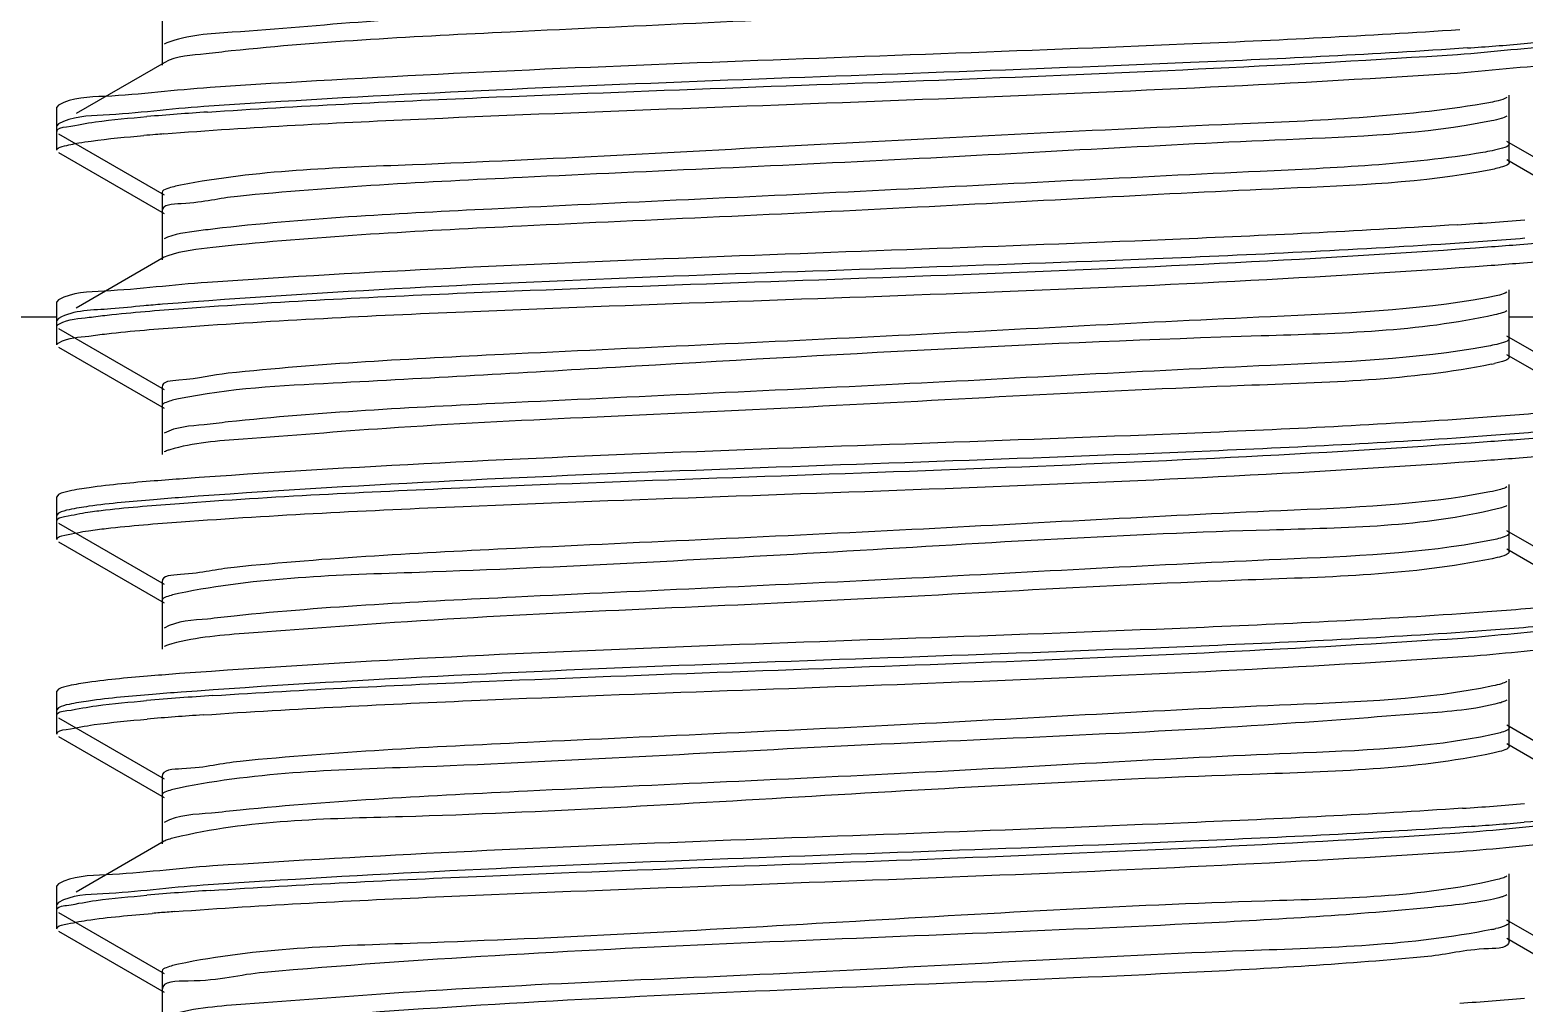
# Model space of a CAD drawing. Extents: x 1031190 to 1725648, y 733081 to 1571294.
# Drawn here: x 1133761.2 to 1133943.9, y 1253251.3 to 1253370.3 of the extents above; entities that cross this region are included whole.
import ezdxf

# ---------------------------------------------------------------- set-up
doc = ezdxf.new("R2010")
doc.units = 0
doc.header["$LTSCALE"] = 1000
doc.header["$MEASUREMENT"] = 0

msp = doc.modelspace()

# ---------------------------------------------------------------- linework, layer by layer
at = {"linetype": 'Continuous'}
for p, q in [((1133777.38, 1253374.23), (1133777.38, 1253368.28)), ((1133777.38, 1253371.96), (1133777.38, 1253366)), ((1133777.96, 1253368.73), (1133777.64, 1253368.58)), ((1133777.64, 1253366.3), (1133766.88, 1253360.08)), ((1133942.1, 1253356.37), (1133942.1, 1253362.33)), ((1133764.71, 1253361.1), (1133764.49, 1253360.84)), ((1133764.49, 1253357.86), (1133764.49, 1253360.84)), ((1133764.49, 1253357.86), (1133764.49, 1253360.84)), ((1133764.71, 1253358.82), (1133764.49, 1253358.56)), ((1133764.49, 1253355.58), (1133764.49, 1253358.56)), ((1133764.49, 1253355.58), (1133764.49, 1253358.56)), ((1133942.1, 1253354.1), (1133942.1, 1253360.05)), ((1133764.71, 1253357.6), (1133777.64, 1253350.12)), ((1133954.76, 1253349.19), (1133941.84, 1253356.68)), ((1133764.71, 1253355.32), (1133777.64, 1253347.84)), ((1133954.76, 1253346.92), (1133941.84, 1253354.4)), ((1133777.38, 1253350.42), (1133777.38, 1253344.47)), ((1133777.38, 1253348.14), (1133777.38, 1253342.19)), ((1133778.03, 1253344.94), (1133777.64, 1253344.77)), ((1133777.64, 1253342.49), (1133766.88, 1253336.26)), ((1133778.07, 1253342.68), (1133777.64, 1253342.49)), ((1133942.1, 1253332.56), (1133942.1, 1253338.51)), ((1133764.71, 1253337.29), (1133764.49, 1253337.03)), ((1133764.49, 1253334.05), (1133764.49, 1253337.03)), ((1133764.49, 1253334.05), (1133764.49, 1253337.03)), ((1133764.49, 1253335.18), (1133615.66, 1253335.18)), ((1133764.71, 1253335.01), (1133764.49, 1253334.75)), ((1133764.49, 1253331.77), (1133764.49, 1253334.75)), ((1133764.49, 1253331.77), (1133764.49, 1253334.75)), ((1133942.1, 1253330.28), (1133942.1, 1253336.24)), ((1134103.82, 1253335.18), (1133942.1, 1253335.18)), ((1133764.71, 1253333.79), (1133777.64, 1253326.31)), ((1133954.76, 1253325.38), (1133941.84, 1253332.86)), ((1133764.71, 1253331.51), (1133777.64, 1253324.03)), ((1133954.76, 1253323.1), (1133941.84, 1253330.58)), ((1133777.38, 1253326.61), (1133777.38, 1253320.66)), ((1133777.38, 1253324.33), (1133777.38, 1253318.38)), ((1133942.1, 1253308.75), (1133942.1, 1253314.7)), ((1133764.71, 1253313.47), (1133764.49, 1253313.21)), ((1133764.49, 1253310.24), (1133764.49, 1253313.21)), ((1133764.49, 1253310.24), (1133764.49, 1253313.21)), ((1133764.71, 1253311.2), (1133764.49, 1253310.94)), ((1133764.49, 1253307.96), (1133764.49, 1253310.94)), ((1133764.49, 1253307.96), (1133764.49, 1253310.94)), ((1133942.1, 1253306.47), (1133942.1, 1253312.42)), ((1133764.71, 1253309.98), (1133777.64, 1253302.49)), ((1133954.76, 1253301.57), (1133941.84, 1253309.05)), ((1133764.71, 1253307.7), (1133777.64, 1253300.22)), ((1133940.65, 1253305.76), (1133940.04, 1253305.62)), ((1133954.76, 1253299.29), (1133941.84, 1253306.77)), ((1133777.38, 1253302.8), (1133777.38, 1253296.84)), ((1133777.38, 1253300.52), (1133777.38, 1253294.56)), ((1133942.1, 1253284.94), (1133942.1, 1253290.89)), ((1133764.71, 1253289.66), (1133764.49, 1253289.4)), ((1133764.49, 1253286.42), (1133764.49, 1253289.4)), ((1133764.49, 1253286.42), (1133764.49, 1253289.4)), ((1133764.71, 1253287.38), (1133764.49, 1253287.12)), ((1133764.49, 1253284.15), (1133764.49, 1253287.12)), ((1133764.49, 1253284.15), (1133764.49, 1253287.12)), ((1133942.1, 1253282.66), (1133942.1, 1253288.61)), ((1133764.71, 1253286.16), (1133777.64, 1253278.68)), ((1133764.71, 1253283.88), (1133777.64, 1253276.4)), ((1133954.76, 1253277.76), (1133941.84, 1253285.24)), ((1133940.94, 1253282.02), (1133940.09, 1253281.82)), ((1133954.76, 1253275.48), (1133941.84, 1253282.96)), ((1133777.38, 1253278.98), (1133777.38, 1253273.03)), ((1133777.38, 1253276.7), (1133777.38, 1253270.75)), ((1133777.64, 1253271.05), (1133766.88, 1253264.83)), ((1133942.1, 1253261.12), (1133942.1, 1253267.08)), ((1133764.71, 1253265.85), (1133764.49, 1253265.59)), ((1133764.49, 1253262.61), (1133764.49, 1253265.59)), ((1133764.49, 1253262.61), (1133764.49, 1253265.59)), ((1133764.71, 1253263.57), (1133764.49, 1253263.31)), ((1133942.1, 1253258.84), (1133942.1, 1253264.8)), ((1133764.49, 1253260.33), (1133764.49, 1253263.31)), ((1133764.49, 1253260.33), (1133764.49, 1253263.31)), ((1133764.71, 1253262.35), (1133777.64, 1253254.87)), ((1133764.71, 1253260.07), (1133777.64, 1253252.59)), ((1133954.76, 1253253.94), (1133941.84, 1253261.42)), ((1133954.76, 1253251.66), (1133941.84, 1253259.15)), ((1133777.38, 1253255.17), (1133777.38, 1253249.22)), ((1133777.38, 1253252.89), (1133777.38, 1253246.94))]:
    msp.add_line(p, q, dxfattribs=at)
for centre, radius, start, end in [((1133909.63, 1253776.83), 409.64, 273.8317, 274.8033), ((1133810.48, 1252943.52), 417.65, 93.7819, 94.8008), ((1133799.99, 1253070.1), 288.36, 94.6548, 94.9427), ((1133804.24, 1253018.07), 340.57, 94.4875, 94.6577), ((1133907.99, 1253776.04), 430.46, 273.7005, 274.7995), ((1133801.39, 1253032.66), 305.03, 94.5049, 94.936), ((1133936.04, 1253348.77), 19.75, 281.4586, 282.5217), ((1133811.33, 1252861.33), 428.44, 93.7138, 94.7991), ((1133809.72, 1252879.32), 408.11, 93.8416, 94.804), ((1133908.8, 1253694.32), 420.14, 273.7655, 274.8009), ((1133909.73, 1253680.38), 408.44, 273.8398, 274.8035), ((1133810.92, 1252842.7), 423.24, 93.7464, 94.7999), ((1133804.2, 1252923.92), 339.47, 94.4273, 94.7392), ((1133808.75, 1252865.57), 397.99, 94.2964, 94.4317), ((1133936.32, 1253278.28), 18.39, 281.5273, 283.0317), ((1133908.39, 1253675.71), 425.36, 273.7325, 274.8002)]:
    msp.add_arc(centre, radius, start, end, dxfattribs=at)
for points, knots in [([(1133938.42, 1253379.05), (1133927.58, 1253377.36), (1133898.76, 1253376.28), (1133861.09, 1253374.29), (1133826.69, 1253372.66), (1133804.49, 1253371.63), (1133788.82, 1253370.14), (1133780.48, 1253369.7), (1133777.96, 1253368.73)], [0, 0, 0, 0, 0.204799, 0.536352, 0.704101, 0.847377, 0.949834, 1, 1, 1, 1]), ([(1133939.57, 1253376.97), (1133931.04, 1253375.37), (1133907.14, 1253374.48), (1133867.32, 1253372.2), (1133824.69, 1253370.32), (1133797.17, 1253368.92), (1133785.84, 1253367.74)], [0, 0, 0, 0, 0.169059, 0.463606, 0.77817, 1, 1, 1, 1]), ([(1133936.07, 1253370.32), (1133924.85, 1253369.57), (1133873.91, 1253367.13), (1133822.91, 1253365.91), (1133783.25, 1253363.26)], [0, 0, 0, 0, 0.220558, 1, 1, 1, 1]), ([(1133935.77, 1253367.32), (1133940.17, 1253367.61), (1133946.33, 1253368.46), (1133953.05, 1253368.53), (1133954.76, 1253369.51)], [0, 0, 0, 0, 0.69148, 1, 1, 1, 1]), ([(1133785.84, 1253367.74), (1133784.81, 1253367.63), (1133782.09, 1253367.23), (1133779.14, 1253367.18), (1133777.64, 1253366.3)], [0, 0, 0, 0, 0.374179, 1, 1, 1, 1]), ([(1133937.01, 1253368.1), (1133925.73, 1253367.33), (1133874.22, 1253364.85), (1133822.65, 1253363.66), (1133782.48, 1253360.93)], [0, 0, 0, 0, 0.219186, 1, 1, 1, 1]), ([(1133782.93, 1253360.26), (1133794.07, 1253361.01), (1133845.02, 1253363.46), (1133896.03, 1253364.69), (1133935.77, 1253367.32)], [0, 0, 0, 0, 0.219018, 1, 1, 1, 1]), ([(1133934.88, 1253364.98), (1133939.49, 1253365.28), (1133945.93, 1253366.17), (1133952.98, 1253366.21), (1133954.76, 1253367.23)], [0, 0, 0, 0, 0.692236, 1, 1, 1, 1]), ([(1133777.6, 1253357.6), (1133788.3, 1253358.44), (1133840.73, 1253361.04), (1133893.21, 1253362.29), (1133934.88, 1253364.98)], [0, 0, 0, 0, 0.204514, 1, 1, 1, 1]), ([(1133783.25, 1253363.26), (1133778.96, 1253362.97), (1133772.95, 1253362.14), (1133766.38, 1253362.06), (1133764.72, 1253361.1)], [0, 0, 0, 0, 0.691063, 1, 1, 1, 1]), ([(1133941.84, 1253362.03), (1133941.51, 1253361.84), (1133940.52, 1253361.57), (1133939.53, 1253361.37), (1133938.9, 1253361.27)], [0, 0, 0, 0, 0.371353, 1, 1, 1, 1]), ([(1133782.48, 1253360.93), (1133778.37, 1253360.65), (1133772.6, 1253359.85), (1133766.32, 1253359.74), (1133764.72, 1253358.82)], [0, 0, 0, 0, 0.690332, 1, 1, 1, 1]), ([(1133938.9, 1253361.27), (1133928.89, 1253359.6), (1133901.76, 1253358.57), (1133858.14, 1253356.35), (1133815.23, 1253353.92), (1133788.96, 1253353.15), (1133779.64, 1253351.31)], [0, 0, 0, 0, 0.190819, 0.5086, 0.821571, 1, 1, 1, 1]), ([(1133764.49, 1253357.86), (1133764.49, 1253358.31), (1133766.85, 1253358.59), (1133768.04, 1253358.91), (1133769.23, 1253359.06)], [0, 0, 0, 0, 0.27103, 1, 1, 1, 1]), ([(1133939.96, 1253359.18), (1133931.73, 1253357.51), (1133908.22, 1253356.74), (1133868.78, 1253354.37), (1133825.97, 1253352.53), (1133798.16, 1253351.11), (1133786.59, 1253349.95)], [0, 0, 0, 0, 0.163938, 0.456535, 0.773032, 1, 1, 1, 1]), ([(1133941.84, 1253359.75), (1133941.62, 1253359.62), (1133940.99, 1253359.41), (1133940.35, 1253359.26), (1133939.96, 1253359.18)], [0, 0, 0, 0, 0.390278, 1, 1, 1, 1]), ([(1133767.19, 1253356.49), (1133767.69, 1253356.57), (1133770.33, 1253356.96), (1133772.99, 1253357.21), (1133775.14, 1253357.39)], [0, 0, 0, 0, 0.190856, 1, 1, 1, 1]), ([(1133764.49, 1253355.58), (1133764.49, 1253355.86), (1133765.76, 1253356.2), (1133766.51, 1253356.37), (1133767.19, 1253356.49)], [0, 0, 0, 0, 0.282056, 1, 1, 1, 1]), ([(1133938.9, 1253355.31), (1133929.91, 1253353.82), (1133905.42, 1253352.78), (1133865.05, 1253350.6), (1133822.72, 1253348.67), (1133795.69, 1253347.3), (1133784.74, 1253346.08)], [0, 0, 0, 0, 0.176994, 0.474556, 0.786113, 1, 1, 1, 1]), ([(1133942.1, 1253356.37), (1133942.1, 1253356.05), (1133940.58, 1253355.66), (1133939.7, 1253355.45), (1133938.9, 1253355.31)], [0, 0, 0, 0, 0.282326, 1, 1, 1, 1]), ([(1133939.87, 1253353.21), (1133931.59, 1253351.56), (1133908.05, 1253350.76), (1133868.6, 1253348.42), (1133825.88, 1253346.58), (1133798.13, 1253345.15), (1133786.59, 1253344)], [0, 0, 0, 0, 0.164905, 0.457517, 0.773479, 1, 1, 1, 1]), ([(1133942.1, 1253354.1), (1133942.1, 1253353.86), (1133941.09, 1253353.47), (1133940.43, 1253353.32), (1133939.87, 1253353.21)], [0, 0, 0, 0, 0.292289, 1, 1, 1, 1]), ([(1133779.64, 1253351.31), (1133779.07, 1253351.2), (1133778.41, 1253351.05), (1133777.38, 1253350.66), (1133777.38, 1253350.42)], [0, 0, 0, 0, 0.708966, 1, 1, 1, 1]), ([(1133786.59, 1253349.95), (1133784.29, 1253349.72), (1133782.13, 1253349.02), (1133777.37, 1253348.98), (1133777.38, 1253348.14)], [0, 0, 0, 0, 0.733597, 1, 1, 1, 1]), ([(1133784.74, 1253346.08), (1133783.96, 1253346), (1133781.72, 1253345.7), (1133779.42, 1253345.46), (1133778.03, 1253344.94)], [0, 0, 0, 0, 0.346189, 1, 1, 1, 1]), ([(1133935.77, 1253346.48), (1133924.5, 1253345.74), (1133873.55, 1253343.3), (1133822.54, 1253342.09), (1133782.93, 1253339.42)], [0, 0, 0, 0, 0.221566, 1, 1, 1, 1]), ([(1133934.88, 1253344.15), (1133922.81, 1253343.37), (1133870.33, 1253340.86), (1133817.76, 1253339.93), (1133777.43, 1253336.75)], [0, 0, 0, 0, 0.230084, 1, 1, 1, 1]), ([(1133786.59, 1253344), (1133785.59, 1253343.9), (1133782.74, 1253343.56), (1133779.83, 1253343.31), (1133778.07, 1253342.68)], [0, 0, 0, 0, 0.349753, 1, 1, 1, 1]), ([(1133779.96, 1253336.24), (1133791.48, 1253337.08), (1133844.81, 1253339.68), (1133898.22, 1253340.72), (1133939.95, 1253343.8)], [0, 0, 0, 0, 0.216266, 1, 1, 1, 1]), ([(1133939.95, 1253343.8), (1133941.1, 1253343.88), (1133944.84, 1253344.18), (1133948.58, 1253344.51), (1133951.15, 1253344.88)], [0, 0, 0, 0, 0.307531, 1, 1, 1, 1]), ([(1133939.91, 1253341.52), (1133941.06, 1253341.6), (1133944.81, 1253341.9), (1133948.56, 1253342.23), (1133951.14, 1253342.6)], [0, 0, 0, 0, 0.307522, 1, 1, 1, 1]), ([(1133779.83, 1253333.95), (1133791.33, 1253334.79), (1133844.69, 1253337.39), (1133898.13, 1253338.44), (1133939.91, 1253341.52)], [0, 0, 0, 0, 0.215878, 1, 1, 1, 1]), ([(1133782.93, 1253339.42), (1133778.71, 1253339.14), (1133772.8, 1253338.32), (1133766.36, 1253338.23), (1133764.72, 1253337.29)], [0, 0, 0, 0, 0.690751, 1, 1, 1, 1]), ([(1133775.14, 1253336.56), (1133773.8, 1253336.44), (1133770.37, 1253335.98), (1133766.59, 1253336.09), (1133764.71, 1253335.01)], [0, 0, 0, 0, 0.38257, 1, 1, 1, 1]), ([(1133939.34, 1253337.53), (1133930.64, 1253335.97), (1133906.53, 1253335.03), (1133866.51, 1253332.78), (1133823.98, 1253330.88), (1133796.63, 1253329.49), (1133785.44, 1253328.3)], [0, 0, 0, 0, 0.171902, 0.467529, 0.781017, 1, 1, 1, 1]), ([(1133941.84, 1253338.21), (1133941.55, 1253338.05), (1133940.71, 1253337.8), (1133939.87, 1253337.63), (1133939.34, 1253337.53)], [0, 0, 0, 0, 0.37809, 1, 1, 1, 1]), ([(1133764.49, 1253334.05), (1133764.49, 1253334.17), (1133765.9, 1253335.06), (1133767.2, 1253334.97), (1133768.45, 1253335.15)], [0, 0, 0, 0, 0.088842, 1, 1, 1, 1]), ([(1133768.45, 1253335.15), (1133769.18, 1253335.25), (1133773.01, 1253335.71), (1133776.85, 1253336.01), (1133779.96, 1253336.24)], [0, 0, 0, 0, 0.19158, 1, 1, 1, 1]), ([(1133940.32, 1253335.45), (1133931, 1253333.37), (1133894.83, 1253332.61), (1133847.61, 1253329.89), (1133803.52, 1253327.31), (1133785.58, 1253326.47), (1133779.37, 1253325.16)], [0, 0, 0, 0, 0.17752, 0.667782, 0.88196, 1, 1, 1, 1]), ([(1133941.84, 1253335.93), (1133941.65, 1253335.83), (1133941.15, 1253335.65), (1133940.63, 1253335.52), (1133940.32, 1253335.45)], [0, 0, 0, 0, 0.399432, 1, 1, 1, 1]), ([(1133764.49, 1253331.77), (1133764.49, 1253331.89), (1133765.89, 1253332.78), (1133767.17, 1253332.69), (1133768.42, 1253332.86)], [0, 0, 0, 0, 0.089015, 1, 1, 1, 1]), ([(1133768.42, 1253332.86), (1133769.14, 1253332.97), (1133772.94, 1253333.43), (1133776.75, 1253333.73), (1133779.83, 1253333.95)], [0, 0, 0, 0, 0.191545, 1, 1, 1, 1]), ([(1133939.34, 1253331.58), (1133930.64, 1253330.02), (1133906.53, 1253329.07), (1133866.51, 1253326.83), (1133823.98, 1253324.93), (1133796.63, 1253323.54), (1133785.44, 1253322.35)], [0, 0, 0, 0, 0.171902, 0.467529, 0.781017, 1, 1, 1, 1]), ([(1133942.1, 1253332.56), (1133942.1, 1253332.28), (1133940.82, 1253331.88), (1133940.04, 1253331.7), (1133939.34, 1253331.58)], [0, 0, 0, 0, 0.286129, 1, 1, 1, 1]), ([(1133939.96, 1253329.42), (1133930.03, 1253327.4), (1133901.98, 1253326.76), (1133865.02, 1253324.51), (1133830.05, 1253322.94), (1133806.92, 1253321.83), (1133790.15, 1253320.42), (1133781.19, 1253319.83), (1133778.3, 1253318.94)], [0, 0, 0, 0, 0.187537, 0.516126, 0.6871, 0.835564, 0.944057, 1, 1, 1, 1]), ([(1133942.1, 1253330.28), (1133942.1, 1253330.08), (1133941.32, 1253329.72), (1133940.77, 1253329.59), (1133940.32, 1253329.49)], [0, 0, 0, 0, 0.300005, 1, 1, 1, 1]), ([(1133785.44, 1253328.3), (1133783.43, 1253328.08), (1133781.51, 1253327.49), (1133777.37, 1253327.35), (1133777.38, 1253326.61)], [0, 0, 0, 0, 0.733399, 1, 1, 1, 1]), ([(1133779.37, 1253325.16), (1133778.86, 1253325.06), (1133778.26, 1253324.92), (1133777.38, 1253324.55), (1133777.38, 1253324.33)], [0, 0, 0, 0, 0.704879, 1, 1, 1, 1]), ([(1133951.15, 1253324.04), (1133950.44, 1253323.94), (1133946.72, 1253323.48), (1133942.97, 1253323.18), (1133939.95, 1253322.96)], [0, 0, 0, 0, 0.191299, 1, 1, 1, 1]), ([(1133785.44, 1253322.35), (1133784.46, 1253322.24), (1133781.88, 1253321.86), (1133779.07, 1253321.79), (1133777.64, 1253320.96)], [0, 0, 0, 0, 0.373077, 1, 1, 1, 1]), ([(1133939.95, 1253322.96), (1133928.52, 1253322.12), (1133875.19, 1253319.52), (1133821.78, 1253318.45), (1133779.96, 1253315.4)], [0, 0, 0, 0, 0.214619, 1, 1, 1, 1]), ([(1133939.91, 1253320.68), (1133928.46, 1253319.84), (1133875.1, 1253317.23), (1133821.66, 1253316.17), (1133779.83, 1253313.12)], [0, 0, 0, 0, 0.214875, 1, 1, 1, 1]), ([(1133939.42, 1253319.95), (1133940.61, 1253320.03), (1133944.48, 1253320.33), (1133948.35, 1253320.67), (1133951.01, 1253321.04)], [0, 0, 0, 0, 0.307277, 1, 1, 1, 1]), ([(1133951.14, 1253321.76), (1133950.43, 1253321.66), (1133946.7, 1253321.2), (1133942.94, 1253320.9), (1133939.91, 1253320.68)], [0, 0, 0, 0, 0.191309, 1, 1, 1, 1]), ([(1133778.3, 1253318.94), (1133778.17, 1253318.9), (1133777.94, 1253318.83), (1133777.73, 1253318.73), (1133777.64, 1253318.68)], [0, 0, 0, 0, 0.565784, 1, 1, 1, 1]), ([(1133779.5, 1253312.39), (1133790.92, 1253313.24), (1133844.23, 1253315.84), (1133897.61, 1253316.91), (1133939.42, 1253319.95)], [0, 0, 0, 0, 0.214433, 1, 1, 1, 1]), ([(1133939.86, 1253317.7), (1133941.02, 1253317.78), (1133944.78, 1253318.08), (1133948.54, 1253318.42), (1133951.13, 1253318.78)], [0, 0, 0, 0, 0.307507, 1, 1, 1, 1]), ([(1133779.7, 1253310.13), (1133791.19, 1253310.97), (1133844.58, 1253313.58), (1133898.04, 1253314.62), (1133939.86, 1253317.7)], [0, 0, 0, 0, 0.215487, 1, 1, 1, 1]), ([(1133779.96, 1253315.4), (1133778.78, 1253315.32), (1133774.94, 1253315.02), (1133771.1, 1253314.68), (1133768.45, 1253314.31)], [0, 0, 0, 0, 0.307204, 1, 1, 1, 1]), ([(1133768.45, 1253314.31), (1133767.64, 1253314.2), (1133766.39, 1253313.98), (1133765.11, 1253313.7), (1133764.71, 1253313.47)], [0, 0, 0, 0, 0.644191, 1, 1, 1, 1]), ([(1133779.83, 1253313.12), (1133778.66, 1253313.03), (1133774.85, 1253312.73), (1133771.04, 1253312.4), (1133768.42, 1253312.03)], [0, 0, 0, 0, 0.307253, 1, 1, 1, 1]), ([(1133939.75, 1253313.79), (1133931.35, 1253312.16), (1133907.63, 1253311.33), (1133867.97, 1253309.01), (1133825.26, 1253307.15), (1133797.61, 1253305.73), (1133786.17, 1253304.56)], [0, 0, 0, 0, 0.166793, 0.460477, 0.775901, 1, 1, 1, 1]), ([(1133941.84, 1253314.4), (1133941.59, 1253314.26), (1133940.89, 1253314.04), (1133940.19, 1253313.88), (1133939.75, 1253313.79)], [0, 0, 0, 0, 0.385626, 1, 1, 1, 1]), ([(1133764.49, 1253310.24), (1133764.49, 1253310.61), (1133766.36, 1253310.92), (1133767.35, 1253311.18), (1133768.31, 1253311.32)], [0, 0, 0, 0, 0.274668, 1, 1, 1, 1]), ([(1133768.42, 1253312.03), (1133767.61, 1253311.91), (1133766.37, 1253311.7), (1133765.11, 1253311.42), (1133764.71, 1253311.2)], [0, 0, 0, 0, 0.643834, 1, 1, 1, 1]), ([(1133768.31, 1253311.32), (1133769.02, 1253311.42), (1133772.74, 1253311.87), (1133776.48, 1253312.17), (1133779.5, 1253312.39)], [0, 0, 0, 0, 0.191269, 1, 1, 1, 1]), ([(1133940.65, 1253311.71), (1133931.59, 1253309.48), (1133904.73, 1253309.22), (1133860.94, 1253306.45), (1133816.52, 1253304.01), (1133789.04, 1253303.37), (1133779.39, 1253301.36)], [0, 0, 0, 0, 0.173176, 0.493211, 0.817077, 1, 1, 1, 1]), ([(1133941.84, 1253312.12), (1133941.69, 1253312.04), (1133941.29, 1253311.88), (1133940.89, 1253311.77), (1133940.65, 1253311.71)], [0, 0, 0, 0, 0.409846, 1, 1, 1, 1]), ([(1133764.49, 1253307.96), (1133764.49, 1253308.33), (1133766.4, 1253308.65), (1133767.4, 1253308.91), (1133768.38, 1253309.05)], [0, 0, 0, 0, 0.274365, 1, 1, 1, 1]), ([(1133768.38, 1253309.05), (1133769.1, 1253309.15), (1133772.86, 1253309.61), (1133776.64, 1253309.91), (1133779.7, 1253310.13)], [0, 0, 0, 0, 0.191422, 1, 1, 1, 1]), ([(1133939.75, 1253307.84), (1133931.35, 1253306.21), (1133907.63, 1253305.37), (1133867.97, 1253303.05), (1133825.26, 1253301.19), (1133797.61, 1253299.78), (1133786.17, 1253298.61)], [0, 0, 0, 0, 0.166793, 0.460477, 0.775901, 1, 1, 1, 1]), ([(1133942.1, 1253308.75), (1133942.1, 1253308.5), (1133941.03, 1253308.11), (1133940.34, 1253307.96), (1133939.75, 1253307.84)], [0, 0, 0, 0, 0.290766, 1, 1, 1, 1]), ([(1133940.04, 1253305.62), (1133930.26, 1253303.6), (1133902.5, 1253303), (1133857.89, 1253300.19), (1133817.02, 1253298.75), (1133790.79, 1253296.71), (1133781.62, 1253296.04), (1133778.56, 1253295.21)], [0, 0, 0, 0, 0.184985, 0.511081, 0.830893, 0.941203, 1, 1, 1, 1]), ([(1133942.1, 1253306.47), (1133942.1, 1253306.3), (1133941.49, 1253305.96), (1133941.02, 1253305.85), (1133940.65, 1253305.76)], [0, 0, 0, 0, 0.307791, 1, 1, 1, 1]), ([(1133786.17, 1253304.56), (1133783.98, 1253304.34), (1133781.9, 1253303.68), (1133777.37, 1253303.59), (1133777.38, 1253302.8)], [0, 0, 0, 0, 0.734217, 1, 1, 1, 1]), ([(1133779.39, 1253301.36), (1133778.88, 1253301.25), (1133778.28, 1253301.11), (1133777.38, 1253300.74), (1133777.38, 1253300.52)], [0, 0, 0, 0, 0.705094, 1, 1, 1, 1]), ([(1133951.01, 1253300.21), (1133950.27, 1253300.11), (1133946.42, 1253299.64), (1133942.55, 1253299.34), (1133939.42, 1253299.11)], [0, 0, 0, 0, 0.191493, 1, 1, 1, 1]), ([(1133786.17, 1253298.61), (1133785.09, 1253298.5), (1133782.27, 1253298.09), (1133779.2, 1253298.05), (1133777.64, 1253297.14)], [0, 0, 0, 0, 0.375015, 1, 1, 1, 1]), ([(1133939.42, 1253299.11), (1133927.9, 1253298.27), (1133874.59, 1253295.68), (1133821.2, 1253294.64), (1133779.5, 1253291.56)], [0, 0, 0, 0, 0.21655, 1, 1, 1, 1]), ([(1133936.4, 1253295.92), (1133940.65, 1253296.21), (1133946.61, 1253297.03), (1133953.11, 1253297.12), (1133954.76, 1253298.07)], [0, 0, 0, 0, 0.690888, 1, 1, 1, 1]), ([(1133939.86, 1253296.86), (1133928.39, 1253296.02), (1133875, 1253293.42), (1133821.54, 1253292.36), (1133779.7, 1253289.29)], [0, 0, 0, 0, 0.215154, 1, 1, 1, 1]), ([(1133951.13, 1253297.95), (1133950.42, 1253297.85), (1133946.67, 1253297.39), (1133942.9, 1253297.09), (1133939.86, 1253296.86)], [0, 0, 0, 0, 0.191315, 1, 1, 1, 1]), ([(1133778.56, 1253295.21), (1133778.38, 1253295.16), (1133778.06, 1253295.06), (1133777.76, 1253294.93), (1133777.64, 1253294.87)], [0, 0, 0, 0, 0.579307, 1, 1, 1, 1]), ([(1133783.58, 1253288.87), (1133794.83, 1253289.61), (1133845.77, 1253292.05), (1133896.77, 1253293.27), (1133936.4, 1253295.92)], [0, 0, 0, 0, 0.221116, 1, 1, 1, 1]), ([(1133937.08, 1253293.69), (1133941.17, 1253293.97), (1133946.91, 1253294.76), (1133953.17, 1253294.87), (1133954.76, 1253295.79)], [0, 0, 0, 0, 0.690218, 1, 1, 1, 1]), ([(1133782.38, 1253286.51), (1133793.66, 1253287.28), (1133845.23, 1253289.76), (1133896.86, 1253290.95), (1133937.08, 1253293.69)], [0, 0, 0, 0, 0.219072, 1, 1, 1, 1]), ([(1133779.5, 1253291.56), (1133778.35, 1253291.47), (1133774.62, 1253291.18), (1133770.88, 1253290.84), (1133768.31, 1253290.48)], [0, 0, 0, 0, 0.307563, 1, 1, 1, 1]), ([(1133768.31, 1253290.48), (1133767.53, 1253290.37), (1133766.33, 1253290.16), (1133765.1, 1253289.88), (1133764.71, 1253289.66)], [0, 0, 0, 0, 0.642717, 1, 1, 1, 1]), ([(1133779.7, 1253289.29), (1133778.54, 1253289.21), (1133774.76, 1253288.91), (1133770.98, 1253288.58), (1133768.38, 1253288.21)], [0, 0, 0, 0, 0.30739, 1, 1, 1, 1]), ([(1133940.13, 1253290.06), (1133932.03, 1253288.35), (1133908.69, 1253287.63), (1133869.42, 1253285.23), (1133826.54, 1253283.41), (1133798.6, 1253281.98), (1133786.93, 1253280.83)], [0, 0, 0, 0, 0.161662, 0.453393, 0.770761, 1, 1, 1, 1]), ([(1133941.84, 1253290.59), (1133941.63, 1253290.47), (1133941.06, 1253290.27), (1133940.48, 1253290.13), (1133940.13, 1253290.06)], [0, 0, 0, 0, 0.394192, 1, 1, 1, 1]), ([(1133764.49, 1253286.42), (1133764.49, 1253286.88), (1133766.93, 1253287.15), (1133768.14, 1253287.49), (1133769.37, 1253287.64)], [0, 0, 0, 0, 0.270591, 1, 1, 1, 1]), ([(1133768.38, 1253288.21), (1133767.58, 1253288.1), (1133766.35, 1253287.88), (1133765.1, 1253287.61), (1133764.71, 1253287.38)], [0, 0, 0, 0, 0.643387, 1, 1, 1, 1]), ([(1133940.94, 1253287.97), (1133937.89, 1253287.14), (1133928.74, 1253286.48), (1133902.53, 1253284.42), (1133861.66, 1253282.98), (1133817.02, 1253280.18), (1133789.23, 1253279.57), (1133779.45, 1253277.56)], [0, 0, 0, 0, 0.058552, 0.168707, 0.488491, 0.814803, 1, 1, 1, 1]), ([(1133941.84, 1253288.31), (1133941.72, 1253288.24), (1133941.43, 1253288.12), (1133941.12, 1253288.02), (1133940.94, 1253287.97)], [0, 0, 0, 0, 0.421757, 1, 1, 1, 1]), ([(1133764.49, 1253284.15), (1133764.49, 1253284.58), (1133766.76, 1253284.86), (1133767.91, 1253285.17), (1133769.05, 1253285.32)], [0, 0, 0, 0, 0.271621, 1, 1, 1, 1]), ([(1133940.13, 1253284.1), (1133932.03, 1253282.39), (1133908.69, 1253281.68), (1133869.42, 1253279.28), (1133826.54, 1253277.46), (1133798.6, 1253276.02), (1133786.93, 1253274.87)], [0, 0, 0, 0, 0.161662, 0.453393, 0.770761, 1, 1, 1, 1]), ([(1133942.1, 1253284.94), (1133942.1, 1253284.72), (1133941.22, 1253284.35), (1133940.63, 1253284.21), (1133940.13, 1253284.1)], [0, 0, 0, 0, 0.296339, 1, 1, 1, 1]), ([(1133940.09, 1253281.82), (1133930.45, 1253279.8), (1133903, 1253279.17), (1133858.61, 1253276.72), (1133814.81, 1253273.97), (1133787.94, 1253273.68), (1133778.86, 1253271.47)], [0, 0, 0, 0, 0.182739, 0.506392, 0.826439, 1, 1, 1, 1]), ([(1133942.1, 1253282.66), (1133942.1, 1253282.51), (1133941.63, 1253282.21), (1133941.24, 1253282.1), (1133940.94, 1253282.02)], [0, 0, 0, 0, 0.317499, 1, 1, 1, 1]), ([(1133786.93, 1253280.83), (1133784.55, 1253280.59), (1133782.31, 1253279.86), (1133777.38, 1253279.85), (1133777.38, 1253278.98)], [0, 0, 0, 0, 0.73489, 1, 1, 1, 1]), ([(1133779.45, 1253277.56), (1133778.92, 1253277.45), (1133778.3, 1253277.31), (1133777.38, 1253276.93), (1133777.38, 1253276.7)], [0, 0, 0, 0, 0.705716, 1, 1, 1, 1]), ([(1133786.93, 1253274.87), (1133785.75, 1253274.76), (1133782.68, 1253274.32), (1133779.33, 1253274.32), (1133777.64, 1253273.33)], [0, 0, 0, 0, 0.376776, 1, 1, 1, 1]), ([(1133936.4, 1253275.09), (1133925.23, 1253274.34), (1133874.29, 1253271.89), (1133823.29, 1253270.66), (1133783.58, 1253268.03)], [0, 0, 0, 0, 0.219496, 1, 1, 1, 1]), ([(1133937.08, 1253272.85), (1133925.8, 1253272.08), (1133874.23, 1253269.6), (1133822.6, 1253268.41), (1133782.38, 1253265.67)], [0, 0, 0, 0, 0.219115, 1, 1, 1, 1]), ([(1133936.08, 1253272.09), (1133940.41, 1253272.38), (1133946.47, 1253273.22), (1133953.08, 1253273.29), (1133954.76, 1253274.26)], [0, 0, 0, 0, 0.691188, 1, 1, 1, 1]), ([(1133778.86, 1253271.47), (1133778.61, 1253271.41), (1133778.2, 1253271.3), (1133777.79, 1253271.14), (1133777.64, 1253271.05)], [0, 0, 0, 0, 0.591078, 1, 1, 1, 1]), ([(1133783.26, 1253265.03), (1133794.46, 1253265.78), (1133845.4, 1253268.22), (1133896.4, 1253269.45), (1133936.08, 1253272.09)], [0, 0, 0, 0, 0.220088, 1, 1, 1, 1]), ([(1133936.09, 1253269.81), (1133940.41, 1253270.1), (1133946.47, 1253270.94), (1133953.08, 1253271.01), (1133954.76, 1253271.98)], [0, 0, 0, 0, 0.691187, 1, 1, 1, 1]), ([(1133778.93, 1253262.45), (1133789.88, 1253263.27), (1133842.27, 1253265.84), (1133894.72, 1253267.06), (1133936.09, 1253269.81)], [0, 0, 0, 0, 0.209378, 1, 1, 1, 1]), ([(1133783.58, 1253268.03), (1133779.21, 1253267.74), (1133773.09, 1253266.89), (1133766.41, 1253266.82), (1133764.72, 1253265.85)], [0, 0, 0, 0, 0.691369, 1, 1, 1, 1]), ([(1133782.38, 1253265.67), (1133778.29, 1253265.39), (1133772.56, 1253264.6), (1133766.31, 1253264.49), (1133764.72, 1253263.57)], [0, 0, 0, 0, 0.690219, 1, 1, 1, 1]), ([(1133940.47, 1253266.32), (1133931.26, 1253264.18), (1133904.34, 1253263.78), (1133860.5, 1253261.11), (1133816.27, 1253258.65), (1133788.95, 1253258.02), (1133779.38, 1253256.01)], [0, 0, 0, 0, 0.175623, 0.495702, 0.818204, 1, 1, 1, 1]), ([(1133941.84, 1253266.78), (1133941.67, 1253266.68), (1133941.21, 1253266.51), (1133940.75, 1253266.39), (1133940.47, 1253266.32)], [0, 0, 0, 0, 0.403878, 1, 1, 1, 1]), ([(1133764.49, 1253262.61), (1133764.49, 1253263.06), (1133766.89, 1253263.34), (1133768.1, 1253263.67), (1133769.3, 1253263.82)], [0, 0, 0, 0, 0.270787, 1, 1, 1, 1]), ([(1133941.2, 1253264.24), (1133940.75, 1253264.1), (1133937.78, 1253263.45), (1133934.74, 1253263.17), (1133932.18, 1253262.92)], [0, 0, 0, 0, 0.153853, 1, 1, 1, 1]), ([(1133941.84, 1253264.5), (1133941.75, 1253264.45), (1133941.54, 1253264.35), (1133941.32, 1253264.28), (1133941.2, 1253264.24)], [0, 0, 0, 0, 0.435445, 1, 1, 1, 1]), ([(1133932.18, 1253262.92), (1133922.47, 1253261.98), (1133875.02, 1253259.27), (1133827.49, 1253258.28), (1133789.87, 1253255.01)], [0, 0, 0, 0, 0.20523, 1, 1, 1, 1]), ([(1133764.49, 1253260.33), (1133764.49, 1253260.69), (1133766.28, 1253261.01), (1133767.24, 1253261.26), (1133768.17, 1253261.39)], [0, 0, 0, 0, 0.275063, 1, 1, 1, 1]), ([(1133940, 1253260.27), (1133930.14, 1253258.25), (1133902.21, 1253257.63), (1133857.43, 1253254.82), (1133816.51, 1253253.4), (1133790.43, 1253251.31), (1133781.38, 1253250.68), (1133778.41, 1253249.82)], [0, 0, 0, 0, 0.186373, 0.513855, 0.833476, 0.942785, 1, 1, 1, 1]), ([(1133942.1, 1253261.12), (1133942.1, 1253260.94), (1133941.4, 1253260.59), (1133940.88, 1253260.46), (1133940.47, 1253260.37)], [0, 0, 0, 0, 0.303248, 1, 1, 1, 1]), ([(1133942.1, 1253258.84), (1133942.1, 1253257.95), (1133936.97, 1253257.97), (1133934.65, 1253257.2), (1133932.18, 1253256.97)], [0, 0, 0, 0, 0.264839, 1, 1, 1, 1]), ([(1133932.18, 1253256.97), (1133922.47, 1253256.03), (1133875.02, 1253253.32), (1133827.49, 1253252.32), (1133789.87, 1253249.05)], [0, 0, 0, 0, 0.20523, 1, 1, 1, 1]), ([(1133779.38, 1253256.01), (1133778.87, 1253255.9), (1133778.27, 1253255.76), (1133777.38, 1253255.39), (1133777.38, 1253255.17)], [0, 0, 0, 0, 0.704918, 1, 1, 1, 1]), ([(1133789.87, 1253255.01), (1133786.76, 1253254.74), (1133783.9, 1253253.72), (1133777.38, 1253254.01), (1133777.38, 1253252.89)], [0, 0, 0, 0, 0.735758, 1, 1, 1, 1])]:
    msp.add_open_spline(points, degree=3, knots=knots, dxfattribs=at)
for points in [[(1133950.39, 1253369.28), (1133948.25, 1253369.01), (1133946.09, 1253368.81), (1133943.93, 1253368.62)], [(1133769.23, 1253359.06), (1133771.32, 1253359.33), (1133773.42, 1253359.53), (1133775.52, 1253359.71)], [(1133944.03, 1253344.82), (1133940.98, 1253344.56), (1133937.93, 1253344.34), (1133934.88, 1253344.15)], [(1133769.37, 1253287.64), (1133771.4, 1253287.9), (1133773.44, 1253288.09), (1133775.48, 1253288.26)], [(1133769.05, 1253285.32), (1133771.21, 1253285.6), (1133773.38, 1253285.81), (1133775.55, 1253285.99)], [(1133950.41, 1253274.04), (1133948.26, 1253273.76), (1133946.09, 1253273.56), (1133943.93, 1253273.37)], [(1133769.3, 1253263.82), (1133771.36, 1253264.08), (1133773.43, 1253264.28), (1133775.5, 1253264.45)], [(1133768.17, 1253261.39), (1133770.82, 1253261.77), (1133773.49, 1253262.01), (1133776.16, 1253262.23)]]:
    msp.add_open_spline(points, degree=3, dxfattribs=at)

doc.saveas('drawing.dxf')
